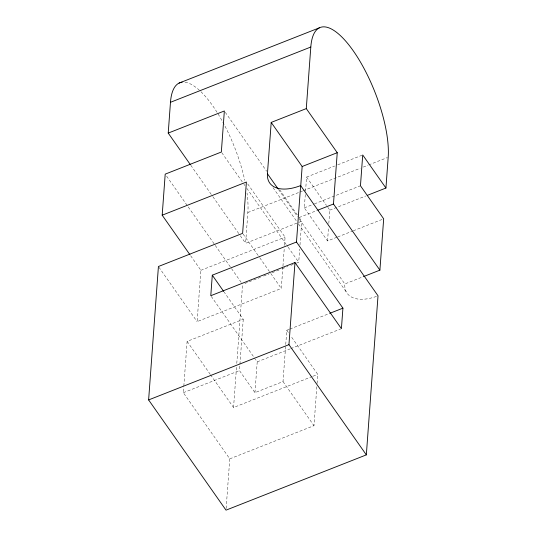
<?xml version="1.0" encoding="UTF-8"?>
<svg xmlns="http://www.w3.org/2000/svg" width="537" height="537" viewBox="0 0 537 537"><rect width="100%" height="100%" fill="white"/><g stroke="black" fill="none" stroke-linecap="round" stroke-linejoin="round"><path stroke-width="0.4" stroke-dasharray="2.69 2.01" d="M226.131 508.492L229.776 458.833L183.345 392.701L183.775 386.909M183.835 386.083L187.118 341.384L243.248 319.28L224.197 292.148M282.892 266.936L281.307 288.456L197.113 321.623L200.885 270.306L190.373 255.337M312.286 376.504L233.548 407.523L236.542 366.744M236.783 363.415L242.59 284.362M299.331 217.78L301.734 221.204L245.604 243.315L247.866 212.524A80.214 27.34 68.5 0 0 247.013 193.005M289.128 329.349L286.792 330.268L283.019 381.585L254.954 392.634L239.475 370.59L243.248 319.28M254.954 392.634L257.216 361.851L255.337 359.172M282.952 266.11L284.227 248.725M284.469 245.416L285.08 237.139L247.342 183.392M296.384 263.177L298.72 262.257L299.686 249.121M299.988 245.013L301.734 221.204M336.894 237.253L327.543 240.938L304.325 207.873L305.486 192.058M305.546 191.226L306.587 177.082L334.652 166.027M229.776 458.833L313.977 425.673L316.83 386.774M317.072 383.458L317.743 374.356L290.598 335.692M327.543 240.938L328.516 227.621M328.825 223.466L329.799 210.148L326.959 206.101M337.766 164.799L361.938 155.28M247.866 212.524L299.317 192.259M300.102 191.951L302.438 191.031M303.217 190.722L360.126 168.303M363.247 167.074L367.926 165.235M368.704 164.926L387.412 157.556M304.325 207.873L313.682 204.188M314.46 203.879L360.455 185.762M299.169 217.519L317.099 210.457M329.799 210.148L365.663 196.025M200.885 270.306L285.08 237.139M337.672 236.945L352.487 231.111M353.265 230.803L383.673 218.828M244.932 283.442L260.519 277.3M263.64 276.072L269.097 273.924M272.212 272.695L279.233 269.93M282.348 268.701L287.805 266.553M290.926 265.325L293.262 264.405M299.344 219.19L344.821 283.959L363.529 276.589M289.906 329.04L328.886 313.689M257.216 361.851L289.96 348.949M290.739 348.641L340.633 328.993M183.345 392.701L239.475 370.59M313.064 376.202L317.743 374.356M306.587 177.082L326.483 205.423M225.312 112.347L266.647 171.229M279.623 189.709L297.411 215.042M278.388 189.339L297.438 216.471M273.051 187.688L296.605 221.237M298.525 223.976L346.593 292.437M221.815 152.716L243.442 183.526M243.926 184.211L244.885 185.58M246.812 188.319L287.664 246.51M288.147 247.195L298.72 262.257M243.093 234.025L259.337 257.156M259.814 257.841L270.326 272.809M270.802 273.487L281.307 288.456M190.81 165.268L212.437 196.072M212.921 196.757L239.838 235.099M240.321 235.783L245.604 243.315M286.792 330.268L288.691 332.98M166.645 176.196L231.058 267.936M231.534 268.621L241.147 282.308M283.019 381.585L313.977 425.673M211.263 296.39L254.874 358.508M158.898 267.191L197.113 321.623M187.118 341.384L210.095 374.114M210.571 374.792L233.548 407.523M185.03 82.221A80.214 27.34 68.5 0 1 244.758 180.358M376.444 296.397A40.107 21.795 -35.1 0 1 344.821 283.959"/><path stroke-width="0.81" d="M367.221 195.408L385.935 188.037L388.191 157.247A80.214 27.34 68.5 0 0 353.265 50.827A80.214 27.34 68.5 0 0 310.809 47.028L306.285 108.608L271.205 122.423L267.433 173.74A40.107 21.795 -35.1 0 0 300.633 185.58L378.021 295.8L366.335 454.879L226.01 510.15L148.621 399.924L158.422 266.506L242.617 233.347L246.389 182.03L162.187 215.196L189.897 254.659M162.187 215.196L165.201 174.142L221.338 152.031L224.352 110.978L168.222 133.089L190.326 164.584M168.222 133.089L170.477 102.299A80.214 27.34 68.5 0 1 182.184 82.181M296.484 242.026L212.29 275.186L210.786 295.712L294.981 262.553L341.411 328.684L342.921 308.157L296.484 242.026L300.633 185.58M366.335 454.879L288.953 344.653L294.981 262.553M300.7 186.379L302.156 166.51L271.205 122.423M363.529 276.589L379.901 270.145L333.47 204.006L337.243 152.696L306.285 108.608M379.901 270.145L383.673 218.828L360.455 185.762L362.717 154.971L385.935 188.037M179.096 83.081L319.421 27.803M170.477 102.299L310.809 47.028M302.156 166.51L337.243 152.696M317.877 210.148L333.47 204.006M329.664 313.38L342.921 308.157M148.621 399.924L288.953 344.653M267.433 173.74L277.911 188.662M212.29 275.186L223.721 291.47"/></g></svg>
